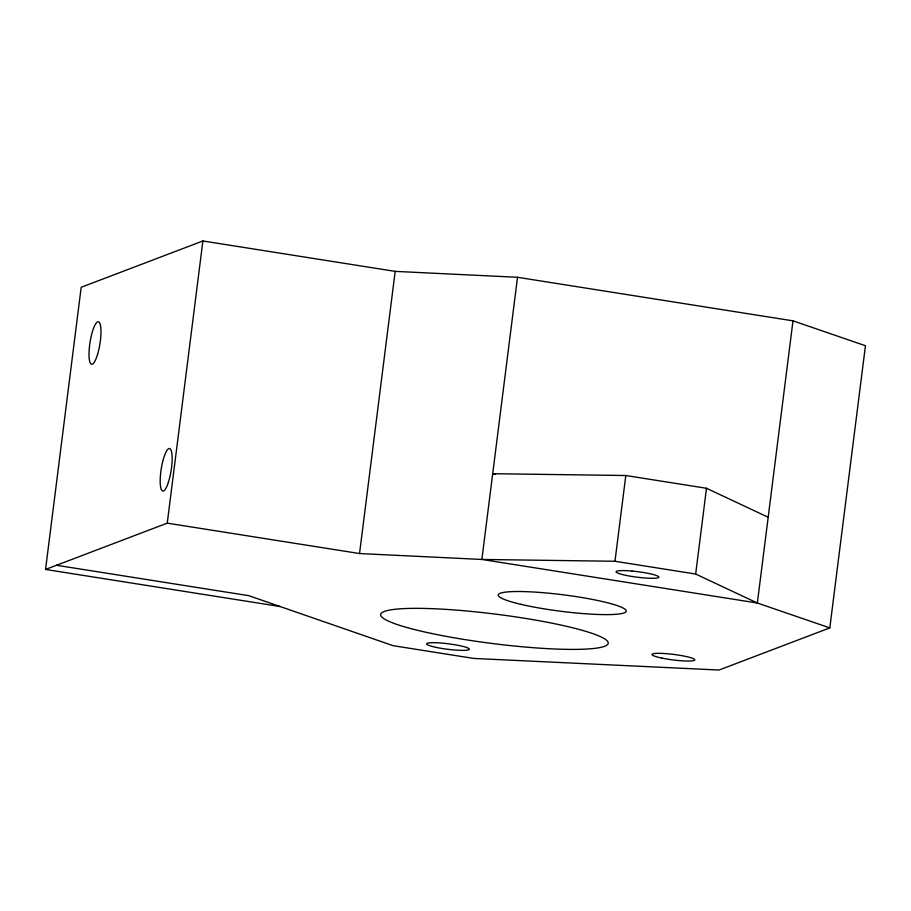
<?xml version="1.0" encoding="UTF-8"?>
<svg xmlns="http://www.w3.org/2000/svg" width="911" height="911" viewBox="0 0 911 911"><rect width="100%" height="100%" fill="white"/><g stroke="black" fill="none" stroke-linecap="round" stroke-linejoin="round"><path stroke-width="1.37" d="M280.144 606.532L45.55 569.443L81.193 287.272L202.891 240.971L395.18 271.376L517.516 277.286L792.991 320.843L865.45 345.724L829.807 627.895L719.064 670.029L473.788 658.437L393.096 645.683L248.805 595.68L56.516 565.275M45.55 569.443L167.248 523.142L202.891 240.971M167.248 523.142L359.538 553.546L395.18 271.376M517.516 277.286L481.873 559.456L359.538 553.546M829.807 627.895L757.348 603.014L481.873 559.456L614.971 561.267L625.811 475.519L706.492 488.273L768.178 517.254M792.991 320.843L757.348 603.014L695.662 574.032L706.492 488.273M625.811 475.519L492.703 473.697L495.516 474.141M614.971 561.267L695.662 574.032M632.097 571.072L630.799 570.958A21.511 2.767 7.2 0 0 618.341 573.304A21.511 2.767 7.2 0 0 649.566 578.246A21.511 2.767 7.2 0 0 653.141 574.488L652.185 574.249A21.511 2.767 7.2 0 0 632.097 571.072M520.762 604.3A64.533 8.313 7.2 0 0 625.219 612.397A64.533 8.313 7.2 0 0 540.724 592.503A64.533 8.313 7.2 0 0 520.762 604.3M436.506 647.459A21.511 2.767 7.2 0 0 469.302 649.304A21.511 2.767 7.2 0 0 438.134 642.836A21.511 2.767 7.2 0 0 436.506 647.459M661.978 658.118A21.511 2.767 7.2 0 0 694.774 659.951A21.511 2.767 7.2 0 0 663.607 653.483A21.511 2.767 7.2 0 0 661.978 658.118M431.358 633.441A114.718 14.781 7.2 0 0 608.001 643.929A114.718 14.781 7.2 0 0 443.828 609.254A114.718 14.781 7.2 0 0 431.358 633.441M97.557 354.459A21.511 5.011 -81 0 0 98.388 321.765A21.511 5.011 -81 0 0 89.027 352.785A21.511 5.011 -81 0 0 97.557 354.459M168.353 482.454A21.511 5.011 -81 0 0 169.924 448.645A21.511 5.011 -81 0 0 160.256 478.184A21.511 5.011 -81 0 0 168.353 482.454"/></g></svg>
